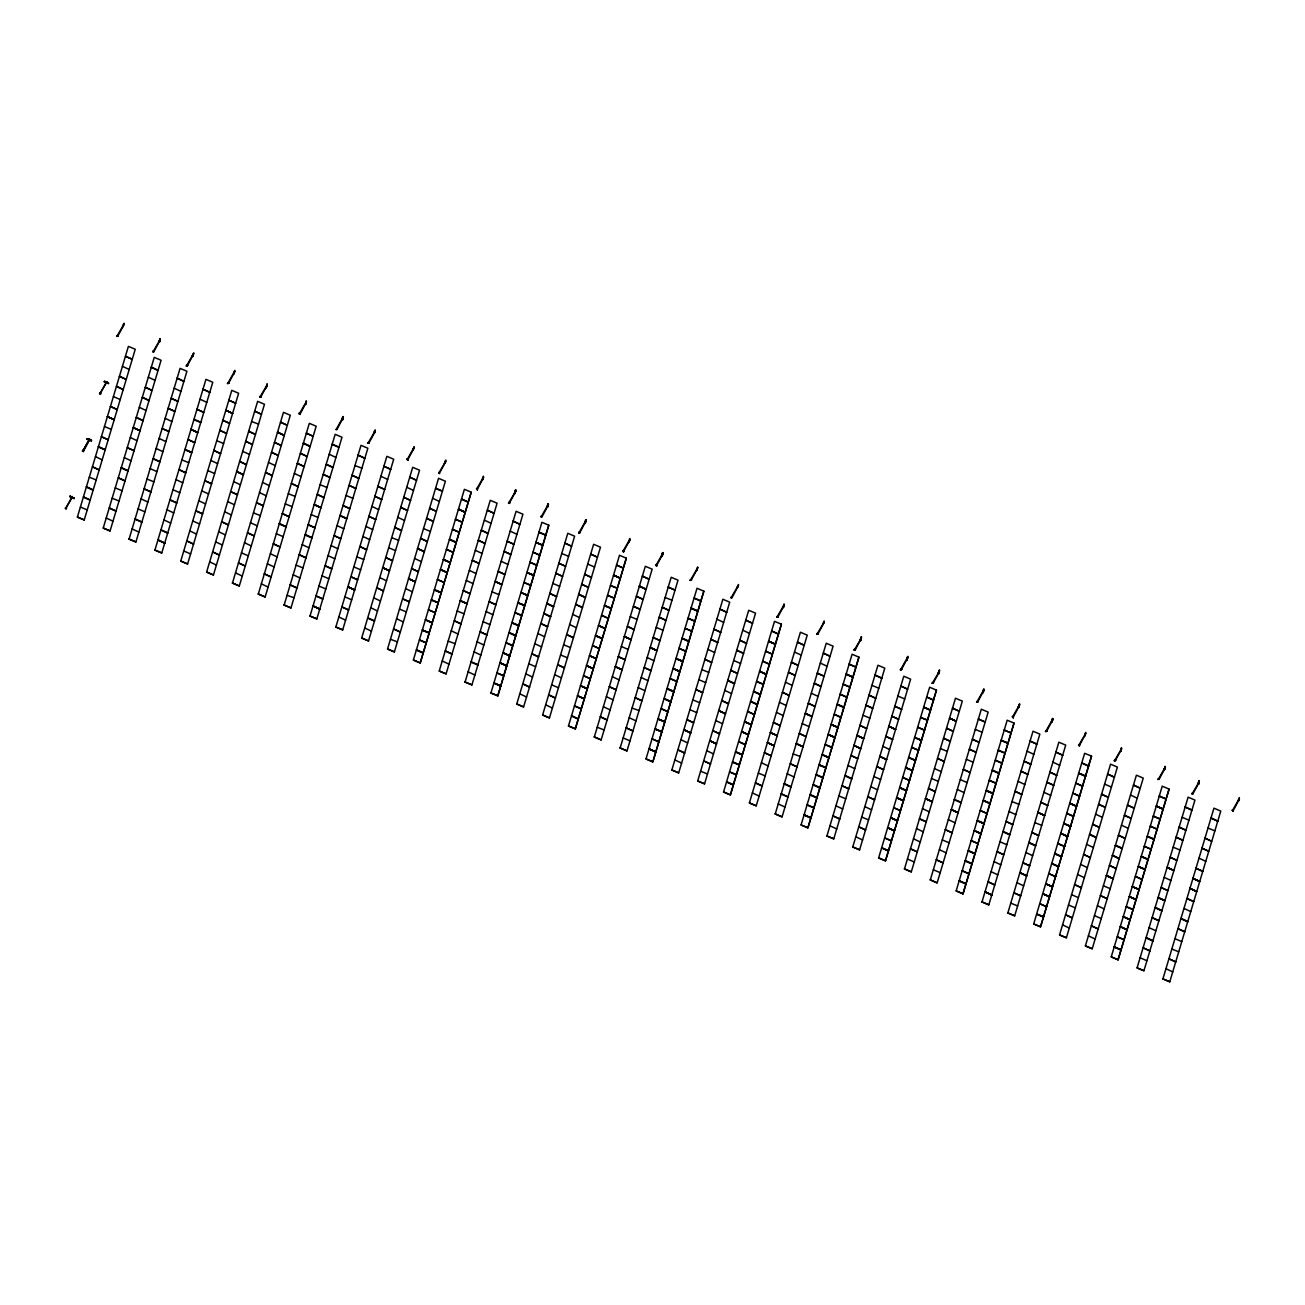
<?xml version="1.0" encoding="UTF-8"?>
<svg xmlns="http://www.w3.org/2000/svg" width="1305" height="1305" viewBox="0 0 1305 1305"><rect width="100%" height="100%" fill="white"/><g stroke="black" fill="none" stroke-linecap="round" stroke-linejoin="round"><path stroke-width="1.5" d="M65.25 508.656L65.544 507.759L66.343 509.113M82.394 451.253L82.688 450.356L83.487 451.726M99.539 393.849L99.833 392.952L100.632 394.322M116.683 336.462L118.07 336.021L116.749 336.347M117.059 336.184L123.73 324.472M69.866 496.797L70.176 496.014L74.059 498.575L70.372 496.422M104.465 381.223L108.625 383.115M87.68 438.757L87.011 439.394L87.321 438.611L91.481 440.519M104.824 381.354L104.155 381.99M123.437 326.136L122.686 326.658L123.763 323.656M72.395 496.487L65.707 508.526L72.33 496.716M89.262 439.769L83.243 451.285L89.768 439.181M122.849 326.723L124.138 323.2M74.059 498.575L74.026 497.858M87.044 439.279L91.138 440.568M108.348 383.784L108.282 383.164M91.415 440.747L87.141 438.937L91.481 440.242L91.203 441.188M77.386 517.09L128.396 346.363L135.247 349.267L84.221 519.994L77.386 517.09L84.287 519.879M152.799 351.828L154.186 351.388L152.864 351.714M153.174 351.551L159.96 340.116M153.794 351.828L160.205 339.806M103.226 528.085L154.251 357.358L161.086 360.262L110.06 530.988L103.226 528.085L110.126 530.874M159.553 341.502L158.802 342.024L160.058 338.696M158.965 342.089L160.189 339.153M159.455 341.894L160.075 338.941M159.438 342.285L160.368 338.827M129.081 539.079L180.09 368.353L186.925 371.256L135.916 541.983L129.081 539.079L135.916 541.983M186.224 366.036L187.61 365.596L186.289 365.938M186.599 365.775L193.271 354.046M187.219 366.036L193.629 354.03M192.977 355.727L192.243 356.249L193.499 353.166M192.39 356.314L193.956 353.117M154.92 550.074L205.945 379.347L212.78 382.267L161.755 552.977L154.92 550.074L161.755 552.977M227.429 383.572L228.815 383.132L227.494 383.458M227.804 383.311L234.476 371.582M228.424 383.572L234.835 371.55M234.884 370.31L234.052 374.046L234.508 370.767M180.759 561.068L231.784 390.342L238.619 393.262L187.61 563.972L180.759 561.068L187.61 563.972M206.614 572.063L257.64 401.336L264.475 404.256L213.449 574.967L206.614 572.063L213.449 574.967M259.646 397.275L261.033 396.834L259.695 397.16M260.005 397.014L266.807 385.579M260.625 397.275L267.036 385.252M266.269 387.748L267.101 384.013L266.269 387.748L266.269 386.769M232.453 583.058L283.479 412.331L290.314 415.251L239.304 585.961L232.453 583.058L239.304 585.961M299.057 414.044L299.351 413.13L300.199 414.386L299.351 413.13M306.104 402.152L299.514 413.489M306.153 400.847L305.68 404.501L306.447 401.369M258.308 594.052L309.318 423.326L316.169 426.246L265.143 596.956L258.308 594.052L265.143 596.956M335.874 429.573L337.212 429.247M336.184 429.41L342.856 417.682M284.147 605.047L335.173 434.32L342.008 437.24L290.982 607.951L284.147 605.047L290.982 607.951M336.804 429.688L343.215 417.665M342.611 419.248L341.828 419.884L342.742 416.817M341.975 419.949L342.921 416.491M343.394 416.687L342.448 420.145L343.215 417.013M310.003 616.042L361.012 445.331L367.863 448.235L316.838 618.945L310.003 616.042L316.903 618.847M367.798 443.292L369.185 442.852L367.863 443.178M368.173 443.015L374.845 431.303M368.793 443.292L375.204 431.27M374.437 432.787L373.817 433.488L375.057 430.161M373.964 433.554L374.731 430.422M375.367 430.307L374.29 433.064M335.842 627.036L386.867 456.326L393.702 459.229L342.677 629.94L335.842 627.036L342.742 629.842M407.078 458.969L407.861 460.322L407.078 458.969L408.155 459.425M407.144 459.605L413.816 447.876M407.764 459.866L414.174 447.843M413.555 449.442L412.788 450.078L414.158 447.207M412.935 450.143L414.028 446.75M361.697 638.031L412.706 467.321L419.541 470.224L368.532 640.934L361.697 638.031L368.532 640.934M438.741 472.426L439.589 473.699M438.806 473.079L445.609 461.644M387.536 649.025L438.562 478.315L445.397 481.219L394.371 651.945L387.536 649.025L394.436 651.831M445.201 463.014L444.45 463.536L445.527 460.535M444.597 463.601L445.902 460.078M425.397 619.81L432.2 622.893L420.226 662.94L413.375 660.02L464.401 489.31L471.236 492.213L465.265 512.147M416.393 649.972L423.195 653.055L420.226 662.94L413.375 660.02M423.228 652.875L429.198 632.941L422.396 629.875M432.2 622.893L429.231 632.778L422.314 630.152L429.149 633.056M435.234 612.665L444.222 582.683L437.469 579.502M441.155 592.845L434.32 589.942L441.221 592.731L438.235 602.616L431.319 599.99L438.154 602.894M447.158 572.748L444.238 582.519L447.224 572.634L440.405 569.551L447.158 572.748L450.225 562.586L443.472 559.388M447.24 572.455L453.226 552.521L446.473 549.34M453.243 552.358L456.228 542.472L449.409 539.389L456.163 542.586M459.262 532.244L465.233 512.327L458.479 509.129L465.314 512.033L462.264 522.196M468.267 502.099L471.236 492.213M435.299 612.567L428.399 609.761L435.218 612.844L432.232 622.73L438.219 602.796L431.4 599.713M443.406 559.502L450.307 562.308L456.228 542.472M455.478 519.178L462.231 522.375L456.244 542.309L459.229 532.424L452.476 529.243M465.314 512.033L468.234 502.262L461.481 499.081L468.316 501.985M476.553 488.527L477.353 489.897L476.553 488.527L477.646 488.983M476.635 489.163L483.307 477.434M477.255 489.424L483.666 477.418M483.013 479.114L482.279 479.636L483.535 476.553M482.426 479.702L483.372 476.243M439.23 671.015L490.256 500.304L497.091 503.208L446.065 673.935L439.23 671.015L446.131 673.82M509.586 503.469L508.428 503.11L509.815 502.67M508.803 502.849L515.606 491.414M515.181 492.801L514.447 493.323L515.54 489.93L515.067 493.584L515.214 492.686M514.594 493.388L515.883 489.848L515.067 493.584M465.069 682.009L516.095 511.299L522.93 514.203L471.921 684.929L465.069 682.009L471.921 684.929M541.216 516.03L540.923 516.943L542.309 516.503M541.298 516.666L547.97 504.953M541.918 516.943L548.328 504.921M497.76 695.924L503.828 675.713L496.928 672.907L503.746 675.99L497.825 695.81L490.925 693.004L541.934 522.294L548.785 525.197L539.797 555.18M547.676 506.617L546.925 507.139L548.035 503.746L547.578 507.025M547.089 507.205L548.475 504.334M499.929 662.858L506.748 665.942L503.763 675.811L512.751 645.828L505.997 642.647M506.764 665.762L509.684 655.991L502.931 652.794M509.766 655.714L512.751 645.828M505.932 642.745L512.832 645.551L524.757 605.618L517.938 602.535M515.769 635.6L518.689 625.829L511.919 622.811L518.835 625.438M518.77 625.552L524.757 605.618M524.708 605.732L517.857 602.812L524.838 605.341L536.763 565.408L530.009 562.227M527.791 595.39L533.761 575.456L526.959 572.389L533.843 575.179L536.763 565.408M529.961 562.325L536.861 565.13L542.782 545.311L535.964 542.227M548.785 525.197L545.8 535.083L539.03 532.065M512.832 645.551L515.752 635.78L508.934 632.697M524.838 605.341L527.758 595.569L520.923 592.666M536.861 565.13L539.764 555.359L533.011 552.162L539.862 555.082M516.764 703.999L567.789 533.288L574.624 536.192L523.599 706.919L516.764 703.999L523.599 706.919M578.604 532.962L579.991 532.522L578.67 532.864M578.98 532.701L585.651 520.972M579.599 532.962L586.01 520.956M584.771 523.24L585.717 519.782L585.423 523.109M584.95 522.913L586.059 519.7L585.244 523.436M542.619 714.993L593.628 544.283L600.479 547.187L549.454 717.913L542.619 714.993L549.454 717.913M575.293 728.908L578.213 719.137L571.525 715.841L578.278 719.022L575.358 728.794L568.458 726.004L619.484 555.278L626.318 558.181L620.332 578.115M622.844 550.759L623.627 552.113L622.779 550.857L623.921 551.216M622.909 551.395L629.581 539.781M623.529 551.656L629.94 539.634M629.646 538.476L629.173 542.13L629.94 538.998M574.526 705.777L581.361 708.697L593.286 668.764L586.483 665.681M584.314 698.746L590.284 678.812L583.531 675.631M593.286 668.764L590.317 678.649L583.466 675.729M602.388 638.324L595.488 635.519L602.306 638.602L599.321 648.487L592.486 645.584L599.289 648.667L593.318 668.584L605.308 628.553L598.457 625.65M602.323 638.439L605.308 628.553M608.326 618.325L614.312 598.391L607.559 595.211M614.329 598.228L617.314 588.343L610.414 585.537L617.396 588.066L620.315 578.294L613.497 575.211M616.564 565.049L623.317 568.246L617.396 588.066M623.333 568.067L626.318 558.181M574.445 706.07L581.28 708.974L578.213 719.137M581.361 708.697L584.281 698.925L577.462 695.842M605.389 628.276L608.309 618.505L601.556 615.308L608.391 618.227L605.324 628.39L598.489 625.47L605.243 628.667M608.391 618.227L611.311 608.456L604.492 605.373M611.246 608.554L604.411 605.65L611.393 608.163L617.314 588.343M594.313 736.999L645.323 566.272L652.157 569.176L601.148 739.902L594.313 736.999L601.148 739.902M655.844 564.788L656.643 566.158L655.844 564.788L656.937 565.261M655.926 565.44L662.451 554.087M656.546 565.701L662.956 553.679M662.336 555.261L661.553 555.897L662.467 552.831M661.717 555.963L662.646 552.521M663.119 552.716L662.173 556.175L662.94 553.043M620.152 747.993L671.178 577.267L678.013 580.187L626.987 750.897L620.152 747.993L626.987 750.897M690.1 580.399L691.487 579.958L690.166 580.285M690.476 580.138L697.262 568.703M691.095 580.399L697.506 568.376M696.446 570.35L697.832 567.479M696.576 570.807C699.284 560.987 696.038 573.645 696.886 569.975M649.009 748.923L655.811 752.006L652.843 761.892L645.991 758.988L697.017 588.261L703.852 591.181L697.881 611.115L700.85 601.23L694.097 598.033L700.932 600.952M658.014 718.778L664.832 721.861L652.843 761.892L646.057 758.874M655.844 751.843L658.764 742.072L652.06 738.777M658.846 741.795L673.837 691.699L667.083 688.502L673.918 691.422L682.841 661.537L676.006 658.634L682.776 661.651L679.856 671.423M667.85 711.633L670.77 701.862L664.017 698.664M670.852 701.584L673.837 691.699M673.853 691.52L676.773 681.748L670.085 678.453M676.855 681.471L679.775 671.7L673.021 668.519M679.024 648.406L685.924 651.211L697.849 611.278L691.03 608.195M688.877 641.261L694.847 621.327L688.012 618.423M700.883 601.05L703.852 591.181M679.089 648.308L685.843 651.489L682.776 661.651M685.924 651.211L688.844 641.44L682.026 638.357M671.847 769.983L722.872 599.256L729.707 602.176L678.682 772.886L671.847 769.983L678.682 772.886M730.931 597.772L732.317 597.331L730.996 597.657M731.306 597.511L737.977 585.896M731.926 597.772L738.336 585.749M738.663 584.852L736.95 587.984L737.684 587.446M737.129 587.658L738.402 584.51M697.686 780.977L748.711 610.251L755.546 613.171L704.537 783.881L697.686 780.977L704.586 783.783M726.542 781.923L733.361 785.006L730.376 794.875L723.541 791.972L774.501 621.359L781.401 624.165L778.481 633.936L781.401 624.165M776.752 617.265L778.139 616.825L776.801 617.151M777.111 616.988L783.799 605.275M777.747 617.265L784.158 605.243M783.848 604.068L783.375 607.722L784.468 604.346M733.361 785.006L730.376 794.875L723.541 791.972M736.379 774.779L742.366 754.845L735.547 751.762L742.447 754.567L748.369 734.731L741.55 731.648L748.303 734.846L745.383 744.617M742.366 754.845L739.38 764.73L732.464 762.087L739.299 765.007M742.382 754.665L745.302 744.894L738.614 741.599L745.449 744.503M748.385 734.568L754.372 714.634L747.618 711.437M753.54 691.617L760.375 694.521L754.404 714.455L763.376 684.473L756.541 681.569M763.409 684.309L766.378 674.424L759.575 671.341L766.329 674.538M769.412 664.196L775.398 644.262L768.58 641.179L775.48 643.985L772.413 654.148L765.578 651.244M775.415 644.099L778.4 634.214L771.647 631.016L778.481 633.936M736.444 774.664L729.544 771.859L736.363 774.942L733.377 784.827L739.364 764.893L732.545 761.81M748.303 734.846L751.37 724.683L744.617 721.502M753.556 691.454L760.456 694.244L766.378 674.424M766.459 674.147L769.379 664.375L762.626 661.178L769.477 664.098L766.459 674.147L759.624 671.227M769.477 664.098L772.397 654.311L765.627 651.13M775.48 643.985L778.4 634.214M749.38 802.967L800.405 632.24L807.24 635.16L756.215 805.87L749.38 802.967L756.28 805.772M816.8 634.295L818.186 633.855L816.865 634.197M817.175 634.034L823.667 622.811M822.803 624.508L824.254 621.033L823.145 624.247M775.235 813.961L826.244 643.235L833.096 646.154L782.07 816.865L775.235 813.961L782.07 816.865M810.079 794.794L816.897 797.877L813.928 807.762L807.077 804.859L813.896 807.925L807.909 827.859L801.074 824.956L852.1 654.245L858.935 657.149L846.945 697.18L840.11 694.276M854.057 650.151L855.444 649.711L854.106 650.037M854.416 649.874L861.251 638.341M855.036 650.151L861.447 638.129M860.68 640.608L861.512 636.889L860.06 640.347L861.153 636.954L860.68 640.608L860.843 639.711M810.976 817.713L804.141 814.793L810.894 817.99L807.909 827.859L801.074 824.956M810.911 817.811L813.896 807.925M813.928 807.762L825.902 767.715L819.1 764.648M816.93 797.714L819.85 787.943L813.08 784.745M819.932 787.649L834.923 737.57L828.104 734.487L834.857 737.668M822.068 754.763L828.903 757.667L825.935 767.552L819.002 764.926L825.853 767.829M828.936 757.504L834.923 737.57M828.153 734.372L835.004 737.292L843.927 707.408L837.174 704.227L844.009 707.131L840.942 717.293M837.94 727.342L840.86 717.571L834.172 714.275L841.007 717.179M849.947 687.131L855.933 667.198L849.098 664.294M858.935 657.149L855.95 667.034L849.18 664.017M835.004 737.292L837.924 727.521L831.073 724.601M846.929 697.359L844.009 707.131L846.929 697.359L840.175 694.162M847.01 697.082L849.93 687.311L843.177 684.114M826.93 835.95L877.939 665.24L884.79 668.144L833.764 838.854L826.93 835.95L833.764 838.854M900.303 669.824L901.69 669.383L900.368 669.71M900.678 669.563L907.35 657.834M901.298 669.824L907.709 657.802M906.649 659.775L907.562 656.709M906.779 660.232C909.308 649.906 906.567 663.902 906.942 659.319M852.769 846.945L903.794 676.235L910.629 679.138L859.604 849.849L852.769 846.945L859.604 849.849M887.628 827.778L894.431 830.861L885.459 860.86L878.624 857.94L929.633 687.229L936.468 690.133L930.498 710.067M932.113 683.363L933.499 682.923L932.178 683.249M932.488 683.086L939.274 671.651M938.752 673.82L939.567 670.101L938.116 673.559L939.225 670.166L938.752 673.82L938.899 672.923M885.459 860.86L891.429 840.926L884.594 838.006M894.431 830.861L891.462 840.746L884.676 837.728M903.452 800.715L900.466 810.584L893.631 807.681L900.45 810.764L894.463 830.698L903.452 800.715L896.633 797.632L903.468 800.536L909.455 780.602L902.701 777.421L909.536 780.325L906.469 790.487M909.471 780.439L915.458 760.505L908.623 757.585L915.539 760.228L924.462 730.343L917.709 727.162M915.458 760.505L912.472 770.374L905.556 767.748L912.391 770.668L909.536 780.325M924.495 730.164L927.463 720.295L920.563 717.489L927.545 720.017L930.465 710.246L923.663 707.163L930.416 710.344L927.545 720.017M933.499 700.018L936.468 690.133M903.533 800.438L906.453 790.651L899.618 787.747M915.539 760.228L921.461 740.392L914.642 737.309M921.395 740.506L914.56 737.586L921.542 740.114L927.463 720.295M930.416 710.344L933.467 700.181L926.713 697M904.463 868.934L955.488 698.224L962.323 701.128L911.298 871.854L904.463 868.934L911.298 871.854M976.548 702.253L977.918 701.813L976.597 702.155M976.907 701.992L983.579 690.263M977.527 702.253L983.937 690.231M983.807 689.138L983.024 692.025M983.008 692.661L983.937 689.595M983.171 692.727L984.117 689.268M930.302 879.929L981.327 709.219L988.162 712.122L937.153 882.849L930.302 879.929L937.153 882.849M959.159 880.875L965.977 883.958L962.992 893.843L956.157 890.923L1007.183 720.213L1014.018 723.117L1008.031 743.051L1001.114 740.424L1007.949 743.328L1002.028 763.164M1012.419 716.494L1013.218 717.864L1012.419 716.494L1013.512 716.951M1012.501 717.13L1019.172 705.401M1013.12 717.391L1019.531 705.369M1019.221 704.211L1018.128 707.604L1018.879 707.082M962.992 893.843L971.98 863.861L965.227 860.664L972.062 863.567L968.995 873.73M965.994 883.779L968.914 874.007L962.225 870.712M971.997 863.682L974.982 853.796L968.163 850.713L974.917 853.91M968.228 850.615L975.063 853.519L983.986 823.651L977.151 820.731L983.921 823.749L981.001 833.52M978 843.585L980.92 833.797L974.166 830.616M977.233 820.453L984.068 823.357L995.992 783.44L989.239 780.243M983.171 800.454L989.989 803.537L987.02 813.423L980.169 810.503M990.022 803.374L995.992 783.44M989.19 780.357L996.074 783.163L1005.013 753.279L998.162 750.375M999.026 773.213L1001.946 763.441L995.242 760.146L1002.093 763.05M1011.032 733.002L1014.018 723.117M1018.911 706.967C1020.2 702.074 1019.955 703.819 1018.308 707.277M972.062 863.567L974.982 853.796M975.063 853.519L977.983 843.748L971.23 840.567M984.068 823.357L986.988 813.586L980.234 810.405M996.074 783.163L998.994 773.376L992.192 770.309M1008.096 742.953L1011.016 733.165L1004.263 729.984M981.996 901.918L1033.022 731.208L1039.857 734.111L988.831 904.838L981.996 901.918L988.831 904.838M1045.452 731.567L1046.838 731.126L1045.517 731.469M1045.827 731.306L1052.499 719.577M1046.447 731.567L1052.858 719.561M1052.107 721.649L1052.841 718.908M1052.075 722.04L1052.548 718.386L1051.455 721.779L1052.075 721.078M1007.852 912.913L1058.861 742.202L1065.712 745.106L1014.686 915.833L1007.852 912.913L1014.686 915.833M1078.664 744.666L1079.447 746.036L1078.599 744.78L1079.757 745.139M1078.729 745.302L1085.385 734.144M1079.349 745.579L1085.76 733.557M1085.825 732.317L1084.993 736.036L1085.45 732.774M1036.692 913.859L1043.511 916.942L1040.525 926.827L1033.69 923.924L1084.651 753.311L1091.551 756.101L1088.566 765.986L1091.551 756.101M1043.511 916.942L1040.525 926.827L1033.69 923.924M1043.445 917.056L1036.61 914.136L1043.592 916.665L1049.514 896.845L1042.695 893.762L1049.448 896.943L1046.545 906.714M1048.763 873.551L1055.517 876.732L1049.448 896.943M1054.766 853.437L1061.52 856.635L1055.549 876.569L1064.521 846.586L1057.686 843.666M1067.474 836.636L1060.769 833.34L1067.539 836.521L1064.554 846.407L1070.54 826.473L1063.689 823.569M1067.555 836.358L1076.543 806.376L1069.725 803.293L1076.478 806.474L1073.558 816.245L1066.789 813.227M1070.557 826.31L1073.477 816.522L1066.691 813.504M1079.561 796.148L1085.548 776.214L1078.729 773.131L1085.63 775.937L1082.563 786.099L1075.728 783.179M1085.564 776.035L1088.549 766.166L1081.796 762.968L1088.631 765.872M1043.592 916.665L1046.512 906.893L1039.759 903.696L1046.594 906.616M1076.625 806.082L1079.545 796.311L1072.792 793.13L1079.627 796.034L1076.625 806.082L1069.79 803.179M1079.627 796.034L1082.546 786.263L1075.793 783.082M1085.63 775.937L1088.549 766.166M1059.546 934.918L1110.555 764.192L1117.406 767.095L1066.381 937.822L1059.546 934.918L1066.43 937.708M1114.242 760.831L1115.628 760.391L1114.307 760.733M1114.617 760.57L1121.403 749.135M1115.237 760.831L1121.648 748.825M1121.354 747.651L1120.865 751.305L1121.631 748.173M1085.385 945.913L1136.41 775.186L1143.245 778.09L1092.22 948.817L1085.385 945.913L1092.285 948.702M1158.008 779.46L1159.395 779.02L1158.073 779.346M1158.383 779.199L1165.055 767.585M1159.003 779.46L1165.414 767.438M1164.761 769.134L1164.011 769.656L1165.398 766.785M1164.174 769.722L1165.12 766.263M1120.245 926.746L1127.047 929.829L1118.075 959.811L1111.24 956.908L1162.249 786.181L1169.084 789.101L1157.111 829.132L1150.26 826.228M1118.075 959.811L1120.995 950.04L1114.242 946.843L1121.126 949.649M1121.077 949.763L1136.068 899.667L1129.249 896.584L1136.003 899.781M1127.08 929.649L1130 919.878L1123.246 916.697M1130.081 919.601L1136.068 899.667M1129.314 896.486L1136.149 899.39L1145.072 869.505L1138.254 866.438L1145.154 869.228L1148.074 859.457L1141.32 856.276M1139.086 889.439L1142.006 879.668L1135.317 876.373L1142.152 879.293M1142.087 879.391L1145.072 869.505M1145.089 869.342L1157.078 829.295L1150.325 826.114M1151.092 849.229L1157.078 829.295M1160.112 819.083L1166.083 799.149L1159.248 796.229M1169.084 789.101L1166.115 798.97L1159.329 795.952M1136.149 899.39L1139.069 889.619L1132.234 886.715M1157.16 829.018L1160.08 819.246L1153.326 816.065M1137.079 967.902L1188.105 797.176L1194.94 800.096L1143.914 970.806L1137.079 967.902L1143.979 970.692M1191.905 793.88L1193.292 793.44L1191.954 793.766M1192.264 793.603L1199.067 782.168M1192.9 793.88L1199.311 781.858M1198.528 784.338L1199.36 780.618L1197.908 784.077L1199.001 780.684L1198.528 784.338L1198.691 783.44M1162.918 978.897L1213.944 808.17L1220.779 811.09L1169.769 981.8L1162.918 978.897L1169.769 981.8M1232.328 810.046L1233.111 811.4L1232.263 810.144L1233.404 810.503M1232.393 810.682L1239.065 798.954M1233.013 810.943L1239.424 798.921M1238.217 800.83L1239.424 798.285M1238.184 801.221L1239.13 797.763M300.036 414.044L306.414 402.185M117.76 336.168L124.089 324.439M439.508 473.046L445.837 461.318M509.505 502.833L515.834 491.088M817.876 634.018L824.205 622.289M933.189 683.07L939.518 671.341M106.912 381.778L99.996 393.735L106.684 381.696M116.977 335.548L118.07 336.021M99.833 392.952L100.925 393.409M119.473 376.248L126.226 379.429L119.424 376.346M116.471 386.296L123.225 389.477M132.262 359.152L125.427 356.249L132.18 359.43M82.688 450.356L83.781 450.812M113.388 396.622L120.223 399.542M129.179 369.478L122.425 366.297M110.468 406.393L117.222 409.591L110.403 406.507M107.467 416.458L114.155 419.753L107.402 416.556M123.176 389.591L116.422 386.394M104.465 426.507L111.3 429.41M101.464 436.555L108.152 439.85M101.382 436.832L108.217 439.736M98.397 446.718L105.15 449.899L98.462 446.604M65.544 507.759L66.637 508.216M153.093 350.915L154.186 351.388M95.461 456.652L102.214 459.849M159.275 342.22L159.585 341.388M89.311 477.157L96.211 479.946M151.331 367.129L158.084 370.326M148.33 377.178L155.083 380.375M99.229 469.735L92.394 466.815L99.147 470.012M145.328 387.242L152.081 390.423L145.263 387.34M142.327 397.291L149.08 400.472M158.019 370.424L151.266 367.243M139.325 407.339L146.078 410.537M90.143 500.174L83.389 496.977L90.208 500.06M143.077 420.585L136.324 417.388M87.223 509.945L80.388 507.025M133.257 427.551L140.01 430.748L133.306 427.453M149.015 400.586L142.261 397.389M130.304 437.501L137.058 440.682M143.012 420.683L136.258 417.502M124.301 457.598L131.055 460.796M134.089 450.568L127.254 447.664L134.056 450.747M177.17 378.124L183.923 381.321M112.148 498.2L119.049 501.006M186.533 365.139L187.61 365.596M174.169 388.172L180.922 391.37M192.7 356.444L193.01 355.613M125.003 481.007L118.233 477.809L125.052 480.893M177.872 401.532L171.167 398.237M122.083 490.778L115.232 487.874M168.166 408.286L174.919 411.467L168.1 408.4M183.875 381.419L177.121 378.238M165.164 418.334L171.917 421.531M115.982 511.169L109.228 507.971L116.047 511.054M177.953 401.255L171.102 398.335M112.98 521.217L106.227 518.02M159.161 438.447L165.914 441.628M156.16 448.496L162.913 451.677M168.949 431.4L162.097 428.497L168.916 431.58M150.157 468.593L156.926 471.611M147.008 479.033L153.908 481.839M159.846 461.84L153.093 458.659L159.911 461.742M203.025 389.118L209.779 392.316M200.024 399.183L206.777 402.364M135.133 518.868L141.837 522.163M135.051 519.145L141.886 522.049M150.842 492.001L144.088 488.804L150.907 491.887M132.131 528.917L138.885 532.097M147.84 502.05L141.087 498.869M194.021 419.28L200.856 422.184M193.874 419.672L200.709 422.575M209.714 392.413L202.96 389.233M144.92 511.821L138.085 508.917M184.919 449.719L191.753 452.623L185 449.442M181.852 459.882L188.752 462.671M194.706 442.689L187.953 439.491L194.755 442.574M228.75 383.23L227.674 382.773M175.996 479.588L182.749 482.785M191.786 452.46L184.951 449.54M169.993 499.701L176.681 502.996M169.911 499.978L176.746 502.882M185.702 472.834L178.948 469.653L185.75 472.736M166.991 509.749L173.744 512.947M228.864 400.113L235.569 403.408M179.78 492.67L172.929 489.75M160.988 529.863L167.676 533.158M219.86 430.275L226.613 433.472L219.795 430.389M235.65 403.131L228.815 400.227M170.678 523.093L163.924 519.912M216.712 440.715L223.612 443.521M167.758 532.88L160.923 529.961M213.857 450.388L220.61 453.569M210.855 460.437L217.609 463.618M204.852 480.534L211.541 483.829M204.771 480.811L211.606 483.731M220.545 453.683L213.792 450.486M214.624 473.503L207.789 470.599M259.94 396.361L261.033 396.834M192.749 521.021L199.583 523.941M208.539 493.894L201.753 490.876M254.72 411.108L261.473 414.305L254.654 411.222M205.538 503.942L198.784 500.745M251.571 421.548L258.553 424.076M186.827 540.857L193.58 544.038M202.618 513.713L195.783 510.81L202.536 513.991M248.7 431.221L255.47 434.402M245.699 441.269L252.469 444.467L245.65 441.384M196.533 534.088L189.78 530.907M193.532 544.152L186.778 540.955M239.696 461.383L246.4 464.678M239.614 461.66L246.449 464.564M255.405 434.516L248.651 431.319M190.612 553.924L183.777 551.004M236.694 471.431L243.399 474.726L236.645 471.529M249.483 454.336L242.648 451.432M227.69 501.593L234.443 504.774M240.397 484.775L233.644 481.594M221.687 521.69L228.44 524.871M237.477 494.546L230.626 491.642L237.396 494.823M218.685 531.739L225.439 534.936M280.559 422.102L287.312 425.3L280.493 422.216M215.619 541.901L222.437 544.984M231.377 514.937L224.623 511.739M212.682 551.852L219.436 555.033M228.375 524.985L221.622 521.804M274.49 442.33L281.244 445.511M274.474 442.493L281.309 445.397M209.681 561.9L216.434 565.081M271.554 452.264L278.308 455.461L271.489 452.378M219.37 555.147L212.617 551.95M262.55 482.426L269.303 485.607M300.444 413.603L299.285 413.245M275.241 465.608L268.487 462.427M272.321 475.395L265.486 472.475L272.239 475.673M250.478 522.734L257.281 525.817M266.236 495.77L259.483 492.589M247.526 532.685L254.279 535.882M263.235 505.818L256.481 502.637L263.3 505.72M244.524 542.733L251.278 545.93M260.315 515.606L253.447 512.865M306.414 433.113L313.167 436.294L306.349 433.211M238.521 562.847L245.275 566.027L238.456 562.944M254.23 535.98L247.477 532.799M235.52 572.895L242.273 576.076M297.393 463.259L304.098 466.554M297.312 463.536L304.147 466.456M248.309 555.8L241.474 552.896M307.099 456.505L300.346 453.324L307.148 456.391M285.24 503.861L292.141 506.666M301.096 476.619L294.343 473.421M282.386 513.518L289.139 516.715M298.095 486.667L291.341 483.47L298.144 486.553M295.175 496.438L288.307 493.698M273.381 543.679L280.069 546.974L273.3 543.957M289.074 516.813L282.32 513.632M270.38 553.728L277.133 556.925M332.188 444.206L339.039 447.126M332.171 444.385L338.941 447.403M267.378 563.793L274.132 566.974M283.152 536.649L276.317 533.729M264.377 573.841L271.065 577.136M261.375 583.89L268.129 587.087M320.1 484.693L327 487.499M335.94 457.451L329.186 454.254M271.146 576.859L264.311 573.939M317.245 494.367L323.999 497.548M332.938 467.5L326.185 464.319L333.003 467.402M329.937 477.548L323.183 474.368L330.002 477.451M308.225 524.512L314.929 527.824M308.094 524.904L314.994 527.709M323.934 497.662L317.18 494.465M302.222 544.625L308.975 547.806M318.012 517.481L311.177 514.578M299.22 554.674L305.925 557.969M296.072 565.114L302.972 567.92M293.217 574.787L299.971 577.968M354.96 465.542L361.877 468.169M375.188 430.617L374.551 432.966M290.216 584.836L296.969 588.017L290.15 584.934M369.185 442.852L368.043 442.493M306.006 557.692L299.171 554.788M352.089 475.199L358.842 478.397M287.067 595.276L294.049 597.788M343.084 505.361L349.789 508.656M342.938 505.753L349.838 508.542M358.793 478.495L352.04 475.314M355.792 488.543L349.039 485.362L355.841 488.445M352.872 498.331L346.021 495.411M334.08 535.523L340.768 538.818M331.079 545.572L337.832 548.752M328.077 555.62L334.83 558.801M343.77 528.753L337.016 525.572M325.076 565.669L331.829 568.866L325.01 565.783M340.85 538.525L334.015 535.621M318.975 586.059L325.826 588.963M316.055 595.83L322.824 599.011L316.006 595.945M377.944 486.194L384.632 489.489M377.798 486.586L384.698 489.391M328.844 578.735L322.009 575.831M374.943 496.243L381.696 499.44M390.635 469.392L383.882 466.195L390.701 469.278M387.634 479.441L380.881 476.26M368.94 516.356L375.693 519.537M365.922 526.404L372.692 529.602M381.631 499.538L374.878 496.357M362.921 536.453L369.674 539.65M378.629 509.602L371.876 506.405M359.919 546.518L366.672 549.699L359.87 546.616M375.709 519.374L368.875 516.454M356.836 556.844L363.752 559.47M353.834 566.892L360.669 569.812M350.915 576.663L357.668 579.86L350.849 576.777M409.786 477.092L416.54 480.273M341.91 606.825L348.663 610.006L341.845 606.939M403.783 497.189L410.537 500.386M400.782 507.237L407.486 510.549M400.7 507.531L407.535 510.434M416.491 480.387L409.737 477.19M351.697 599.794L344.846 596.874M397.78 517.302L404.534 520.483M413.489 490.435L406.736 487.254M394.779 527.351L401.532 530.531L394.714 527.465M410.488 500.484L403.734 497.303M345.597 620.169L338.843 616.988M391.696 537.676L398.612 540.303M388.694 547.741L395.529 550.645M385.774 557.512L392.528 560.693L385.709 557.61M382.773 567.561L389.461 570.856L382.708 567.659M379.771 577.609L386.525 580.807M376.705 587.772L383.458 590.953L376.77 587.658M435.576 488.184L442.477 490.99M435.56 488.364L442.33 491.381M370.751 607.771L377.52 610.952M367.749 617.82L374.535 620.837M367.667 618.097L374.453 621.115M429.639 508.183L436.392 511.381L429.573 508.298M380.456 601.018L373.703 597.821M423.538 528.574L430.389 531.478M439.328 501.43L432.575 498.249M420.618 538.345L427.388 541.526L420.569 538.459M371.452 631.163L364.699 627.982M417.616 548.394L424.321 551.689L417.567 548.508M433.407 521.25L426.572 518.346L433.325 521.543M414.615 558.442L421.368 561.639M418.367 571.688L411.613 568.507M408.612 578.555L415.316 581.851L408.547 578.67M405.61 588.604L412.364 591.801M418.318 571.802L411.564 568.605M399.461 609.092L406.361 611.898M396.606 618.766L403.359 621.947M458.398 509.407L465.184 512.425M409.395 601.67L402.544 598.767L409.297 601.948M390.456 639.254L397.373 641.881M482.736 479.832L483.046 479M400.292 632.109L393.539 628.928L400.358 632.012M434.467 589.55L441.302 592.454L444.222 582.683M484.334 520.124L491.088 523.321M488.086 533.37L481.333 530.173M478.315 540.237L485.085 543.418M494.024 513.371L487.271 510.173L494.089 513.256M475.314 550.286L482.067 553.467M472.312 560.334L479.066 563.532M488.021 533.468L481.268 530.287M469.311 570.383L476.064 573.58M485.02 543.533L478.266 540.335M466.309 580.448L473.062 583.629M479.098 563.352L472.263 560.449M460.225 600.822L467.06 603.726L460.306 600.545M457.158 610.985L464.058 613.79M467.092 603.562L460.241 600.659M513.175 521.07L519.928 524.251M448.153 641.147L455.135 643.659M510.173 531.119L516.927 534.316M460.991 623.953L454.238 620.756L461.057 623.839M507.172 541.167L513.925 544.364M457.99 634.002L451.236 630.804M504.17 551.232L510.859 554.527M504.024 551.607L510.924 554.413M519.879 524.365L513.11 521.184M501.169 561.28L507.922 564.461M451.987 654.099L445.233 650.918L452.052 654.001M513.958 544.185L507.107 541.281M448.985 664.163L442.232 660.966M495.084 581.655L501.919 584.575L495.166 581.377M492.018 591.817L498.918 594.623M486.145 611.539L492.915 614.737M501.936 584.395L495.101 581.492M548.198 504.056L547.399 507.335L547.708 506.503M480.142 631.653L486.847 634.948M480.061 631.93L486.896 634.834M495.851 604.786L489.098 601.589L495.916 604.672M538.883 532.456L545.784 535.246L542.864 545.033L535.882 542.505L542.717 545.408M489.93 624.606L483.095 621.702M471.138 661.798L477.973 664.718M471.056 662.075L477.842 665.093M468.136 671.847L474.89 675.044M483.845 644.996L477.092 641.799M480.844 655.045L474.09 651.864M526.861 572.667L533.712 575.57M521.005 592.372L527.709 595.667M515.002 612.485L521.837 615.389M514.92 612.763L521.755 615.666M512 622.534L518.689 625.829M564.869 543.059L571.623 546.257L564.804 543.174M561.721 553.499L568.621 556.305M558.866 563.173L565.62 566.354L558.801 563.271M493.894 683.135L500.68 686.153M555.865 573.221L562.618 576.402L555.8 573.319M578.898 532.065L579.991 532.522M490.925 693.004L497.825 695.81M549.862 593.318L556.55 596.613M549.78 593.596L556.615 596.516M546.86 603.367L553.548 606.678L546.795 603.481M559.633 586.288L552.798 583.384M537.839 633.529L544.593 636.726M547.627 626.498L540.792 623.594L547.545 626.775M590.708 554.054L597.478 557.251L590.659 554.168M541.542 646.872L534.789 643.691M587.707 564.103L594.558 567.023M522.832 683.787L529.585 686.985M538.541 656.937L531.788 653.74L538.59 656.823M584.705 574.167L591.41 577.462M584.624 574.445L591.459 577.348M519.83 693.852L526.584 697.033M535.621 666.708L528.786 663.788M581.704 584.216L588.457 587.397L581.655 584.314M532.538 677.034L525.768 673.853M529.52 687.082L522.767 683.902M572.699 614.378L579.453 617.559M582.487 607.331L575.635 604.427L582.405 607.608M560.546 654.963L567.447 657.769M576.386 627.721L569.633 624.524M557.692 664.637L564.445 667.817M573.384 637.77L566.631 634.589L573.45 637.656M554.69 674.685L561.444 677.866M570.464 647.541L563.613 644.8M551.624 684.848L558.458 687.751M548.671 694.782L555.441 697.979M564.38 667.932L557.626 664.734M545.669 704.847L552.439 708.028M555.375 698.077L548.622 694.896M595.406 635.812L602.241 638.716M587.364 688.583L580.529 685.68L587.234 688.975M649.156 579.241L642.403 576.043M649.107 579.338L642.354 576.158M568.458 726.004L575.358 728.794M630.25 616.645L637.15 619.451M581.28 708.974L578.294 718.859L571.525 715.841M643.104 599.452L636.351 596.255L643.153 599.338M640.184 609.223L633.333 606.319L640.151 609.386M618.391 656.464L625.079 659.759M618.244 656.855L625.144 659.661M634.083 629.597L627.33 626.416L634.148 629.499M628.162 649.433L621.327 646.513M609.386 686.626L616.074 689.921M606.385 696.674L613.138 699.872M668.258 587.038L675.011 590.235M603.367 706.723L610.136 709.92M619.076 679.872L612.322 676.675M665.11 597.478L672.01 600.284M600.365 716.788L607.119 719.969L600.316 716.885M616.156 689.644L609.321 686.724M597.233 727.211L604.117 730.017M675.028 590.056L668.193 587.152M653.234 637.297L659.939 640.608M653.104 637.688L660.004 640.494M668.943 610.446L662.19 607.249L669.008 610.332M663.022 630.266L656.187 627.362M691.487 579.958L690.345 579.599M644.23 667.459L650.934 670.754M641.228 677.507L647.981 680.704M638.227 687.572L644.98 690.753M653.936 660.705L647.182 657.524M635.225 697.62L641.978 700.801L635.16 697.718M651.016 670.476L644.181 667.573M632.077 708.06L639.058 710.573M629.222 717.717L635.975 720.915M626.221 727.782L632.974 730.963L626.155 727.88M688.094 618.146L694.929 621.05L697.849 611.278L691.095 608.097L697.93 611.001M629.989 740.849L623.154 737.929M676.088 658.356L682.923 661.26L685.843 651.489M661.064 708.615L667.834 711.796L664.849 721.681L657.932 719.055L664.767 721.959M719.952 609.027L726.706 612.224M654.98 729.006L661.766 732.007M731.24 596.874L732.317 597.331M713.949 629.141L720.637 632.436M710.931 639.189L717.636 642.484M710.85 639.466L717.701 642.386M726.64 612.322L719.887 609.141M723.639 622.387L716.885 619.19M704.928 659.302L711.682 662.483L704.879 659.4M720.719 632.158L713.884 629.238M698.844 679.677L705.679 682.597M714.634 652.533L707.881 649.352M695.924 689.448L702.677 692.645L695.859 689.562M692.776 699.888L699.676 702.694M708.713 672.369L701.845 669.628M686.919 719.61L693.673 722.791L686.854 719.724M745.791 620.022L752.496 623.333M745.71 620.315L752.545 623.219M680.916 739.707L687.67 742.904M696.707 712.579L689.856 709.659M684.668 752.952L677.915 749.771M739.788 640.135L746.542 643.316M733.704 660.526L740.539 663.429M749.478 633.382L742.724 630.185M684.603 753.067L677.85 749.869M730.784 670.297L737.537 673.478L730.718 670.395M746.476 643.43L739.723 640.249M681.601 763.115L674.848 759.934M743.556 653.201L736.721 650.298L743.475 653.479M724.781 690.394L731.534 693.591M721.779 700.442L728.467 703.738L721.681 700.72M718.778 710.507L725.466 713.802L718.712 710.605M715.76 720.556L722.53 723.737M719.463 733.899L712.758 730.604M778.139 616.825L776.981 616.466M706.755 750.718L713.509 753.899M768.547 641.359L775.333 644.376M719.544 733.622L712.709 730.718M700.606 771.206L707.506 773.996M710.458 764.061L703.705 760.864L710.507 763.947M756.623 681.292L763.458 684.195M753.621 691.34L760.326 694.635M757.455 704.292L750.62 701.389L757.324 704.684M754.372 714.634L751.403 724.52L744.551 721.6M735.465 752.039L742.3 754.943M794.484 652.076L801.254 655.094M791.483 662.124L798.171 665.42M791.336 662.516L798.236 665.305M804.174 645.323L797.42 642.125L804.239 645.208M785.48 682.221L792.233 685.419M782.478 692.286L789.166 695.581M817.093 633.398L818.186 633.855M779.476 702.335L786.23 705.516M795.169 675.468L788.416 672.287L795.234 675.37M776.475 712.383L783.228 715.58M773.457 722.432L780.227 725.629L773.408 722.546M789.248 695.304L782.413 692.384M770.374 732.774L777.209 735.677L770.456 732.497M777.242 735.514L770.407 732.594M758.303 773.082L765.203 775.888M820.323 663.071L827.076 666.251M817.322 673.119L824.075 676.316M768.156 765.937L761.402 762.756M814.32 683.168L821.024 686.463M814.173 683.559L821.073 686.365M830.029 656.317L823.276 653.12L830.094 656.203M811.319 693.232L818.072 696.413M762.136 786.05L755.383 782.853L762.202 785.936M808.317 703.281L815.07 706.462L808.252 703.379M824.108 676.137L817.273 673.233M759.135 796.099L752.381 792.918M805.234 713.607L812.069 716.51L805.316 713.329M802.232 723.655L809.067 726.575M796.246 743.589L802.999 746.786L796.311 743.491M812.101 716.347L805.25 713.444M793.163 753.931L800.144 756.443M854.351 649.238L855.444 649.711M853.013 676.969L846.178 674.065L852.866 677.36M781.303 793.75L787.992 797.045M781.206 794.027L788.057 796.931M796.996 766.883L790.243 763.702L797.061 766.785M793.995 776.948L787.241 773.751M837.092 704.504L843.862 707.522M784.99 807.094L778.237 803.913M831.154 724.324L837.859 727.619M825.152 744.437L831.905 747.618M822.15 754.486L828.854 757.781M816.147 774.583L822.982 777.503M816.065 774.86L822.9 777.78M875.019 675.011L881.723 678.306M871.936 685.337L878.771 688.241M869.016 695.108L875.769 698.306L868.967 695.222M804.059 815.07L810.829 818.088M866.014 705.157L872.768 708.354L865.949 705.271M881.805 678.029L874.97 675.109M863.013 715.222L869.848 718.125M860.011 725.27L866.699 728.565L859.93 725.547M857.01 735.319L863.698 738.614L856.945 735.433M851.007 755.432L857.76 758.613L850.942 755.53M900.597 668.927L901.69 669.383M848.005 765.48L854.759 768.661M838.903 795.92L845.754 798.823M900.874 686.006L907.628 689.187L900.809 686.104M897.873 696.054L904.708 698.958M848.69 788.873L841.937 785.692L848.756 788.775M894.871 706.103L901.559 709.398M894.79 706.38L901.625 709.3M829.98 825.788L836.733 828.985M891.87 716.151L898.623 719.349L891.804 716.266M842.687 808.986L835.934 805.789M839.686 819.034L832.933 815.853L839.735 818.92M882.849 746.313L889.602 749.51M892.636 739.283L885.801 736.379L892.555 739.56M873.844 776.475L880.63 779.493M883.55 769.722L876.797 766.524L883.599 769.607M932.406 682.45L933.499 682.923M864.84 806.637L871.593 809.818M861.692 817.077L868.592 819.866M877.547 789.819L870.778 786.638M858.837 826.734L865.59 829.931M874.529 799.867L867.776 796.686L874.595 799.769M855.835 836.782L862.589 839.98M865.525 830.029L858.772 826.848M908.704 757.308L915.392 760.603M896.551 797.91L903.386 800.813M897.53 820.535L890.679 817.631L897.383 820.927M952.568 707.995L959.257 711.29M952.422 708.387L959.322 711.176M888.509 850.697L881.674 847.777L888.379 851.072M943.548 738.157L950.252 741.452M878.624 857.94L885.508 860.745M940.416 748.597L947.316 751.386M953.254 731.387L946.5 728.206L953.319 731.289M950.334 741.175L943.499 738.255M928.54 788.416L935.294 791.597M976.841 701.356L977.918 701.813M944.249 761.549L937.496 758.368L944.298 761.451M941.248 771.598L934.462 768.58M938.328 781.369L931.493 778.465M919.536 818.561L926.224 821.873M919.389 818.953L926.289 821.759M935.245 791.711L928.475 788.514M916.534 828.626L923.288 831.807M978.407 718.99L985.161 722.171M929.225 811.808L922.472 808.627M975.259 729.43L982.159 732.236M910.531 848.723L917.219 852.018M907.448 859.065L914.283 861.969M985.193 722.008L978.342 719.104M920.221 841.97L913.467 838.789M917.301 851.741L910.466 848.837M963.4 769.249L970.088 772.544M963.253 769.64L970.153 772.446M979.093 742.382L972.339 739.201L979.158 742.284M973.171 762.218L966.336 759.298M954.395 799.41L961.23 802.314M954.249 799.802L961.084 802.706M967.087 782.592L960.317 779.574M964.085 792.657L957.332 789.46M945.375 829.572L952.128 832.753M942.292 839.898L949.127 842.802M939.372 849.669L946.125 852.85M955.081 822.803L948.327 819.622M936.37 859.718L943.124 862.915L936.321 859.832M952.079 832.867L945.326 829.67M998.243 750.081L1005.095 753.001L1008.015 743.23L1001.196 740.147M933.369 869.766L940.204 872.686M986.237 790.292L993.072 793.212M965.145 860.941L971.915 863.959M1021.097 771.141L1027.785 774.436M1021.016 771.418L1027.851 774.322M956.157 890.923L963.057 893.729M1045.745 730.67L1046.838 731.126M1053.168 718.647L1051.797 721.518M1033.788 754.323L1027.035 751.142M1015.094 791.238L1021.848 794.435M1030.868 764.094L1024.034 761.19L1030.787 764.387M1024.784 784.484L1018.031 781.303M1006.073 821.4L1012.843 824.581L1006.025 821.514M1021.782 794.533L1015.029 791.352M1018.862 804.304L1011.995 801.58M999.989 841.79L1006.824 844.694M1015.779 814.646L1009.026 811.449M997.069 851.561L1003.822 854.742L997.02 851.659M994.067 861.61L1000.821 864.791M1055.941 751.974L1062.645 755.269M1055.859 752.251L1062.71 755.171M991.066 871.658L997.819 874.856M987.999 881.821L994.769 885.002L988.064 881.707M1049.938 772.087L1056.691 775.268M1043.886 792.298L1050.688 795.381M1059.644 765.317L1052.89 762.136M1040.933 802.232L1047.687 805.43M1056.642 775.382L1049.889 772.185M1053.722 785.153L1046.887 782.233L1053.641 785.431M1034.849 822.623L1041.716 825.364M1031.929 832.394L1038.682 835.575L1031.863 832.508M1047.638 805.528L1040.868 802.347M1025.926 852.491L1032.679 855.688M1022.924 862.556L1029.612 865.851M1022.777 862.931L1029.678 865.737M1016.921 882.653L1023.675 885.85M1078.713 773.31L1085.483 776.312M1013.92 892.702L1020.608 895.997M1010.771 903.142L1017.672 905.947M1020.689 895.719L1013.855 892.816M1057.768 843.389L1064.619 846.293M1058.6 866.406L1051.765 863.502L1058.469 866.797M1064.521 846.586L1061.552 856.455L1054.717 853.552M1045.615 883.991L1052.466 886.894M1115.628 760.391L1114.486 760.048M1120.718 751.24L1121.028 750.408M1055.517 876.732L1052.548 886.617L1045.697 883.713L1052.515 886.78L1049.595 896.568L1042.76 893.648M1101.632 794.076L1108.337 797.371M1101.485 794.451L1108.385 797.257M1114.34 777.258L1107.586 774.077L1114.388 777.16M1095.629 814.173L1102.382 817.37M1111.42 787.029L1104.585 784.126M1092.628 824.222L1099.316 827.517M1089.561 834.384L1096.314 837.582L1089.626 834.287M1105.335 807.42L1098.565 804.239L1105.384 807.306M1086.625 844.335L1093.378 847.516M1083.623 854.384L1090.376 857.581L1083.558 854.498M1099.414 827.24L1092.562 824.336M1080.622 864.432L1087.375 867.629M1077.62 874.497L1084.373 877.678M1074.619 884.545L1081.372 887.726L1074.553 884.643M1068.469 905.034L1075.369 907.84M1130.489 795.006L1137.242 798.203M1127.487 805.071L1134.176 808.366M1078.387 897.612L1071.552 894.708M1124.486 815.119L1131.174 818.414M1124.339 815.511L1131.239 818.3M1140.179 788.253L1133.425 785.072L1140.244 788.155M1121.484 825.168L1128.238 828.365M1118.467 835.216L1125.236 838.414L1118.418 835.331M1134.257 808.089L1127.422 805.169M1069.301 928.051L1062.547 924.854M1115.465 845.281L1122.316 848.185M1109.462 865.378L1116.215 868.575L1109.413 865.492M1158.302 778.547L1159.395 779.02M1164.484 769.852L1164.794 769.02M1106.412 875.541L1113.165 878.722L1106.461 875.427M1103.378 885.769L1110.212 888.672M1094.455 915.637L1101.29 918.557M1163.163 808.921L1156.328 806.017L1163.032 809.312M1091.453 925.702L1098.141 928.997M1091.371 925.979L1098.206 928.883M1104.144 908.884L1097.391 905.703M1147.242 836.44L1154.012 839.458M1144.322 846.211L1151.075 849.408L1148.09 859.294L1141.255 856.374M1095.14 939.045L1088.386 935.848M1138.237 866.602L1145.007 869.619M1132.316 886.421L1139.004 889.733M1126.313 906.535L1133.148 909.438M1126.215 906.812L1133.066 909.716M1185.185 806.947L1191.873 810.242M1193.292 793.44L1192.134 793.081M1182.102 817.289L1188.937 820.193M1179.182 827.06L1185.935 830.241L1179.116 827.158M1114.209 947.022L1120.995 950.04M1176.164 837.109L1182.934 840.306M1191.954 809.965L1185.119 807.061M1111.24 956.908L1118.124 959.697M1173.162 847.157L1180.014 850.077M1170.161 857.222L1176.914 860.403L1170.112 857.32M1167.159 867.27L1173.864 870.565L1167.11 867.368M1182.868 840.404L1176.115 837.223M1164.158 877.319L1170.911 880.5M1161.156 887.367L1167.861 890.663M1161.075 887.645L1167.91 890.565M1158.09 897.53L1164.859 900.727L1158.155 897.416M1149.085 927.692L1155.904 930.775M1211.024 817.941L1217.777 821.139M1208.022 828.006L1214.857 830.91M1158.938 920.547L1152.087 917.643L1158.84 920.824M1204.955 838.153L1211.709 841.35L1205.021 838.055M1140.146 957.74L1146.916 960.757M1202.019 848.103L1208.773 851.3L1201.954 848.217M1217.728 821.237L1210.958 818.056M1199.018 858.152L1205.771 861.349M1149.836 950.986L1143.082 947.789L1149.901 950.872M1196.016 868.217L1202.704 871.512M1192.949 878.363L1199.703 881.56L1193.015 878.265M1238.771 800.634L1238.494 801.352M1202.786 871.234L1195.951 868.314M1184.01 908.427L1190.764 911.608M1193.7 901.657L1186.946 898.476L1193.765 901.559M1171.841 949.012L1178.741 951.818M1184.695 931.819L1177.942 928.638L1184.744 931.705M1165.985 968.734L1172.738 971.915M1181.775 941.59L1174.94 938.687M1175.691 961.981L1168.937 958.784L1175.74 961.867M89.474 439.328L82.851 451.122L89.539 439.1M983.464 689.399L982.877 692.205M508.673 502.311L509.766 502.784M616.498 565.163L623.399 567.969M926.664 697.098L933.548 699.904M1004.198 730.099L1011.098 732.888M620.397 578.017L613.562 575.097L620.25 578.392M923.712 707.049L930.547 709.953M225.798 410.276L232.616 413.359M277.492 432.265L284.311 435.348M303.347 443.26L310.166 446.343M639.352 586.206L646.154 589.289M846.113 674.163L852.932 677.246M949.502 718.158L956.32 721.241M1156.279 806.115L1163.081 809.198M455.412 519.292L462.313 522.098M843.112 684.228L850.012 687.017M1153.261 816.163L1160.161 818.969M452.411 529.341L459.311 532.146M607.494 595.308L614.394 598.114M691.927 631.098L685.027 628.309L691.846 631.392M917.643 727.26L924.544 730.066M104.286 381.533L108.56 383.344M449.475 539.291L456.31 542.195M688.926 641.163L682.091 638.243L688.779 641.538M999.092 773.098L992.24 770.195L998.945 773.49M1154.158 839.082L1147.258 836.277L1154.077 839.36M190.954 429.443L197.773 432.526M578.653 594.379L585.456 597.462M888.803 726.314L895.621 729.397M446.408 549.454L453.308 552.243M530.841 585.244L523.957 582.438L530.76 585.521M918.541 750.163L911.64 747.374L918.459 750.44M1144.257 846.325L1151.157 849.131M520.94 592.486L527.84 595.292M831.106 724.438L838.006 727.228M1070.622 826.196L1063.722 823.39L1070.475 826.587M107.385 416.735L114.22 419.639M133.224 427.73L140.075 430.634M236.613 471.709L243.448 474.612M314.146 504.692L320.997 507.596M340.001 515.687L346.836 518.607M417.535 548.671L424.37 551.591M546.762 603.66L553.614 606.564M624.312 636.644L631.147 639.548M650.151 647.639L656.986 650.543M727.701 680.623L734.536 683.526M856.928 735.596L863.763 738.516M992.991 793.489L986.091 790.683L992.942 793.587M1037.85 812.575L1044.685 815.478M1089.544 834.564L1096.379 837.467M1167.078 867.548L1173.913 870.451M1192.933 878.542L1199.768 881.446M443.325 559.78L450.16 562.683M1141.174 856.651L1148.009 859.571M440.47 569.437L447.305 572.357M679.921 671.308L673.086 668.405L679.775 671.7M990.071 803.26L983.236 800.356L989.94 803.652M1060.769 833.34L1067.62 836.244M543.794 613.529L550.612 616.613M750.554 701.503L757.373 704.586M853.943 745.481L860.762 748.564M879.798 756.476L886.601 759.559M905.637 767.471L912.456 770.554M1112.415 855.444L1119.217 858.511M1189.948 888.428L1196.767 891.511M437.403 579.599L444.304 582.405M670.02 678.567L676.92 681.373M747.553 711.551L754.453 714.357M825.103 744.535L832.003 747.341M596.369 658.438L589.485 655.632L596.238 658.813M822.101 754.584L828.985 757.389M906.535 790.373L899.634 787.584L906.388 790.765M1132.251 886.535L1139.151 889.341M98.381 446.881L105.216 449.801M279.303 523.86L286.138 526.763M305.142 534.854L311.977 537.758M382.691 567.838L389.526 570.742M408.53 578.833L415.365 581.736M589.452 655.795L596.287 658.715M615.308 666.79L622.142 669.71M718.68 710.785L725.531 713.688M796.229 743.768L803.064 746.672M925.457 798.742L932.292 801.645M951.296 809.736L958.147 812.656M1002.99 831.725L1009.842 834.645M1028.846 842.72L1035.681 845.64M1106.379 875.72L1113.214 878.624M1158.073 897.71L1164.908 900.613M666.937 688.893L673.772 691.813M744.47 721.877L751.305 724.797M1054.636 853.829L1061.471 856.733M515.834 635.502L508.999 632.582L515.687 635.878M593.367 668.486L586.532 665.583L593.237 668.878M670.917 701.47L664.082 698.567L670.77 701.862M741.615 731.55L748.45 734.454M981.066 833.422L974.231 830.502L980.92 833.797M121.251 467.761L128.053 470.844M767.405 742.659L774.208 745.726M844.939 775.643L851.757 778.726M1051.716 863.6L1058.518 866.683M1155.088 907.579L1161.907 910.662M1180.943 918.573L1187.762 921.656M661.015 708.729L667.915 711.519M971.165 840.665L978.065 843.47M1048.714 873.649L1055.598 876.454M432.298 622.615L425.446 619.712L432.151 623.007M509.831 655.599L502.996 652.696L509.684 655.991M819.98 787.551L813.146 784.631L819.85 787.943M1130.146 919.487L1123.295 916.583L1130 919.878M347.848 586.826L354.666 589.909M580.464 685.794L587.283 688.861M683.853 729.772L690.671 732.855M709.708 740.767L716.51 743.85M890.63 817.729L897.448 820.812M1019.858 872.719L1026.676 875.786M506.829 665.648L499.994 662.744L506.683 666.039M584.363 698.648L577.528 695.728L584.216 699.023M661.912 731.632L655.012 728.826L661.814 731.909M816.979 797.6L810.144 794.696L816.832 797.991M894.529 830.584L887.677 827.68L894.382 830.975M1127.145 929.552L1120.294 926.632L1126.998 929.927M86.391 486.928L93.21 490.011M784.24 783.799L791.058 786.882M1146.084 937.74L1152.902 940.823M426.278 642.713L419.394 639.923L426.197 643.006M652.011 738.875L658.895 741.68M962.16 870.827L969.06 873.632M1124.143 939.6L1117.243 936.794L1124.045 939.877M69.997 496.34L74.238 498.265L69.964 496.455M423.277 652.777L416.442 649.857L423.146 653.153M500.826 685.761L493.926 682.955L500.745 686.038M655.893 751.729L649.058 748.825L655.763 752.12M733.443 784.713L726.608 781.809L733.296 785.104M966.059 883.681L959.224 880.777L965.912 884.072M157.921 540.009L164.74 543.092M313.004 605.993L319.807 609.076M881.625 847.891L888.428 850.974M984.998 891.87L991.816 894.953M86.456 486.814L93.144 490.109L86.456 486.814M121.3 467.663L128.004 470.958L121.3 467.663M197.022 409.232L203.776 412.413L196.957 409.33M191.003 429.329L197.708 432.624L191.003 429.329M225.863 410.178L232.567 413.473L225.863 410.178M222.861 420.226L229.615 423.407L222.796 420.324M157.987 539.911L164.675 543.206L157.987 539.911M277.557 432.167L284.245 435.462L277.557 432.167M303.396 443.162L310.101 446.457L303.396 443.162M279.384 523.582L286.072 526.877L279.319 523.68M314.244 504.415L320.932 507.71L314.179 504.529M305.223 534.577L311.928 537.872L305.174 534.675M358.092 455.102L364.862 458.283L358.043 455.2M340.083 515.41L346.771 518.705L340.018 515.524M313.053 605.879L319.758 609.174L313.053 605.879M347.913 586.728L354.601 590.023L347.913 586.728M463.308 590.496L470.061 593.677L463.242 590.594M498.167 571.329L504.921 574.526L498.102 571.443M543.859 613.432L550.547 616.727L543.859 613.432M578.702 594.264L585.407 597.56L578.702 594.264M639.401 586.092L646.106 589.403L639.401 586.092M624.394 636.367L631.082 639.662L624.328 636.465M615.389 666.512L622.077 669.808L615.324 666.627M659.253 617.2L666.007 620.381L659.188 617.314M650.233 647.362L656.937 650.657L650.184 647.459M683.918 729.658L690.606 732.953L683.918 729.658M727.782 680.345L734.47 683.641L727.717 680.443M709.757 740.653L716.461 743.948L709.757 740.653M767.454 742.545L774.159 745.84L767.454 742.545M764.453 752.594L771.206 755.791L764.404 752.708M799.312 733.426L806.066 736.624L799.247 733.541M784.305 783.701L790.993 786.997L784.305 783.701M854.008 745.367L860.696 748.662L854.008 745.367M845.004 775.529L851.692 778.824L845.004 775.529M888.868 726.216L895.556 729.511L888.868 726.216M879.847 756.362L886.552 759.657L879.847 756.362M949.567 718.044L956.255 721.339L949.567 718.044M925.539 798.464L932.243 801.759L925.473 798.578M969.403 749.152L976.156 752.332L969.338 749.249M951.394 809.459L958.082 812.754L951.329 809.573M1030.102 740.979L1036.855 744.176L1030.037 741.093M1003.072 831.448L1009.776 834.743L1003.023 831.562M985.063 891.772L991.751 895.067L985.063 891.772M1037.932 812.297L1044.62 815.592L1037.867 812.395M1028.927 842.443L1035.615 845.738L1028.862 842.557M1019.923 872.605L1026.611 875.9L1019.923 872.605M1065.598 914.707L1072.367 917.888L1065.549 914.805M1115.384 845.558L1122.218 848.462L1115.384 845.558M1112.464 855.33L1119.168 858.625L1112.464 855.33M1100.458 895.54L1107.211 898.721L1100.392 895.638M1155.153 907.481L1161.841 910.776L1155.153 907.481M1146.149 937.626L1152.837 940.938L1146.149 937.626M1190.013 888.313L1196.701 891.609L1190.013 888.313M1180.992 918.475L1187.697 921.77L1180.992 918.475"/></g></svg>
